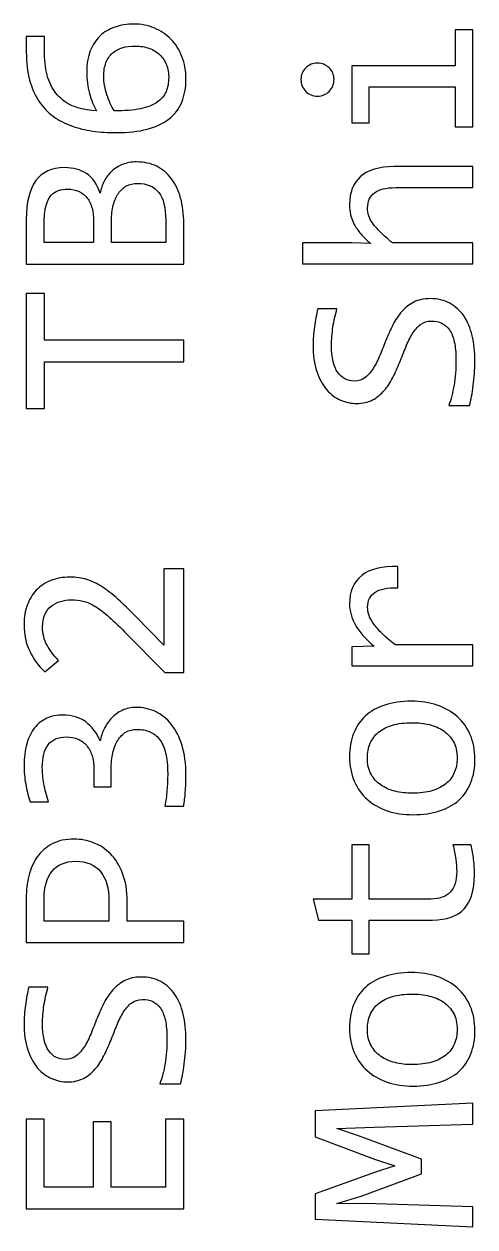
# Model space of a CAD drawing. Header units: centimetres. Extents: x 102.9 to 107.9, y 82.26 to 89.76.
# Drawn here: x 105.094 to 105.738, y 86.06 to 87.78 of the extents above; entities that cross this region are included whole.
import ezdxf

# ---------------------------------------------------------------- set-up
doc = ezdxf.new("R2010")
doc.units = ezdxf.units.CM
doc.header["$MEASUREMENT"] = 0
doc.layers.add('Layer 1', color=7, linetype='Continuous')

msp = doc.modelspace()

# ---------------------------------------------------------------- linework, layer by layer
at = {"layer": 'Layer 1'}
for points, knots in [([(105.2505, 87.77997), (105.26085, 87.77997), (105.27055, 87.77809), (105.2796, 87.77438), (105.28872, 87.77062), (105.2966, 87.76533), (105.3033, 87.75845), (105.31, 87.75157), (105.31529, 87.74322), (105.31917, 87.73352), (105.32299, 87.72382), (105.32494, 87.71306), (105.32494, 87.70124), (105.32494, 87.68884), (105.32294, 87.67784), (105.319, 87.66832), (105.31506, 87.65879), (105.30894, 87.65079), (105.30071, 87.64438), (105.29254, 87.63798), (105.28213, 87.6331), (105.26967, 87.62974), (105.25714, 87.62639), (105.24233, 87.62475), (105.22522, 87.62475), (105.21369, 87.62475), (105.20258, 87.62551), (105.19176, 87.62698), (105.181, 87.62845), (105.17083, 87.63092), (105.1613, 87.63439), (105.15178, 87.63786), (105.14302, 87.64244), (105.13508, 87.64815), (105.1272, 87.65391), (105.12038, 87.66102), (105.11468, 87.66961), (105.10903, 87.67813), (105.10457, 87.68825), (105.10145, 87.69983), (105.09827, 87.71141), (105.09669, 87.72488), (105.09669, 87.74011), (105.09669, 87.74011), (105.09669, 87.76233), (105.09669, 87.76233), (105.09669, 87.76233), (105.12279, 87.76233), (105.12279, 87.76233), (105.12279, 87.76233), (105.12279, 87.73822), (105.12279, 87.73822), (105.12279, 87.72482), (105.12438, 87.71318), (105.12761, 87.7033), (105.13085, 87.69342), (105.13537, 87.68519), (105.14125, 87.67849), (105.14713, 87.67184), (105.15419, 87.66673), (105.16248, 87.6632), (105.17071, 87.65961), (105.18, 87.65738), (105.19023, 87.6565), (105.19023, 87.6565), (105.19723, 87.65579), (105.19723, 87.65579), (105.193, 87.66302), (105.18959, 87.67137), (105.187, 87.68084), (105.18441, 87.69031), (105.18312, 87.70059), (105.18312, 87.71159), (105.18312, 87.72294), (105.18476, 87.73293), (105.18812, 87.74146), (105.19147, 87.75004), (105.19605, 87.75716), (105.20199, 87.76286), (105.20793, 87.7685), (105.21499, 87.7728), (105.22328, 87.77568), (105.23157, 87.77856), (105.24062, 87.77997), (105.2505, 87.77997)], [0, 0, 0, 0, 0.0357143, 0.0357143, 0.0357143, 0.0714286, 0.0714286, 0.0714286, 0.1071429, 0.1071429, 0.1071429, 0.1428571, 0.1428571, 0.1428571, 0.1785714, 0.1785714, 0.1785714, 0.2142857, 0.2142857, 0.2142857, 0.25, 0.25, 0.25, 0.2857143, 0.2857143, 0.2857143, 0.3214286, 0.3214286, 0.3214286, 0.3571429, 0.3571429, 0.3571429, 0.3928571, 0.3928571, 0.3928571, 0.4285714, 0.4285714, 0.4285714, 0.4642857, 0.4642857, 0.4642857, 0.5, 0.5, 0.5, 0.5357143, 0.5357143, 0.5357143, 0.5714286, 0.5714286, 0.5714286, 0.6071429, 0.6071429, 0.6071429, 0.6428571, 0.6428571, 0.6428571, 0.6785714, 0.6785714, 0.6785714, 0.7142857, 0.7142857, 0.7142857, 0.75, 0.75, 0.75, 0.7857143, 0.7857143, 0.7857143, 0.8214286, 0.8214286, 0.8214286, 0.8571429, 0.8571429, 0.8571429, 0.8928571, 0.8928571, 0.8928571, 0.9285714, 0.9285714, 0.9285714, 0.9642857, 0.9642857, 0.9642857, 1, 1, 1, 1]), ([(105.5867, 87.69001), (105.5867, 87.69001), (105.5867, 87.63886), (105.5867, 87.63886), (105.5867, 87.63886), (105.56201, 87.63886), (105.56201, 87.63886), (105.56201, 87.63886), (105.56201, 87.72035), (105.56201, 87.72035), (105.56201, 87.72035), (105.70982, 87.72035), (105.70982, 87.72035), (105.70982, 87.72035), (105.70982, 87.77186), (105.70982, 87.77186), (105.70982, 87.77186), (105.73487, 87.77186), (105.73487, 87.77186), (105.73487, 87.77186), (105.73487, 87.63321), (105.73487, 87.63321), (105.73487, 87.63321), (105.70982, 87.63321), (105.70982, 87.63321), (105.70982, 87.63321), (105.70982, 87.69001), (105.70982, 87.69001), (105.70982, 87.69001), (105.5867, 87.69001), (105.5867, 87.69001)], [0, 0, 0, 0, 0.1, 0.1, 0.1, 0.2, 0.2, 0.2, 0.3, 0.3, 0.3, 0.4, 0.4, 0.4, 0.5, 0.5, 0.5, 0.6, 0.6, 0.6, 0.7, 0.7, 0.7, 0.8, 0.8, 0.8, 0.9, 0.9, 0.9, 1, 1, 1, 1]), ([(105.25238, 87.74857), (105.2455, 87.74857), (105.23927, 87.74775), (105.23368, 87.7461), (105.22816, 87.7444), (105.22345, 87.74181), (105.21957, 87.73822), (105.21575, 87.7347), (105.21275, 87.73017), (105.21063, 87.72476), (105.20852, 87.71929), (105.20746, 87.71277), (105.20746, 87.70518), (105.20746, 87.70083), (105.20787, 87.69642), (105.20864, 87.69195), (105.20946, 87.68748), (105.21058, 87.68307), (105.21199, 87.67878), (105.2134, 87.67449), (105.21504, 87.67037), (105.21681, 87.66649), (105.21863, 87.66255), (105.22057, 87.65903), (105.22263, 87.65579), (105.23745, 87.65579), (105.24985, 87.65685), (105.25979, 87.65891), (105.26972, 87.66097), (105.27772, 87.66402), (105.28366, 87.66808), (105.28966, 87.6722), (105.29389, 87.67719), (105.29642, 87.68313), (105.29895, 87.68913), (105.30024, 87.69601), (105.30024, 87.70383), (105.30024, 87.71035), (105.29918, 87.71635), (105.29707, 87.72182), (105.29495, 87.72723), (105.29183, 87.73193), (105.28766, 87.73593), (105.28354, 87.73987), (105.27854, 87.74299), (105.27261, 87.74522), (105.26673, 87.74746), (105.25996, 87.74857), (105.25238, 87.74857)], [0, 0, 0, 0, 0.0625, 0.0625, 0.0625, 0.125, 0.125, 0.125, 0.1875, 0.1875, 0.1875, 0.25, 0.25, 0.25, 0.3125, 0.3125, 0.3125, 0.375, 0.375, 0.375, 0.4375, 0.4375, 0.4375, 0.5, 0.5, 0.5, 0.5625, 0.5625, 0.5625, 0.625, 0.625, 0.625, 0.6875, 0.6875, 0.6875, 0.75, 0.75, 0.75, 0.8125, 0.8125, 0.8125, 0.875, 0.875, 0.875, 0.9375, 0.9375, 0.9375, 1, 1, 1, 1]), ([(105.48934, 87.70059), (105.48934, 87.70395), (105.48992, 87.70706), (105.49116, 87.70988), (105.49233, 87.71277), (105.49404, 87.71529), (105.49621, 87.71741), (105.49845, 87.71953), (105.50092, 87.72123), (105.50374, 87.72241), (105.50656, 87.72364), (105.50962, 87.72423), (105.51297, 87.72423), (105.51621, 87.72423), (105.51926, 87.72364), (105.52208, 87.72241), (105.52497, 87.72123), (105.52749, 87.71953), (105.52973, 87.71741), (105.5319, 87.71529), (105.53361, 87.71277), (105.53478, 87.70988), (105.53602, 87.70706), (105.53661, 87.70395), (105.53661, 87.70059), (105.53661, 87.69724), (105.53602, 87.69413), (105.53478, 87.6913), (105.53361, 87.68842), (105.5319, 87.6859), (105.52973, 87.68378), (105.52749, 87.68166), (105.52497, 87.67996), (105.52208, 87.67878), (105.51926, 87.67755), (105.51621, 87.67696), (105.51297, 87.67696), (105.50962, 87.67696), (105.50656, 87.67755), (105.50374, 87.67878), (105.50092, 87.67996), (105.49845, 87.68166), (105.49621, 87.68378), (105.49404, 87.6859), (105.49233, 87.68842), (105.49116, 87.6913), (105.48992, 87.69413), (105.48934, 87.69724), (105.48934, 87.70059)], [0, 0, 0, 0, 0.0625, 0.0625, 0.0625, 0.125, 0.125, 0.125, 0.1875, 0.1875, 0.1875, 0.25, 0.25, 0.25, 0.3125, 0.3125, 0.3125, 0.375, 0.375, 0.375, 0.4375, 0.4375, 0.4375, 0.5, 0.5, 0.5, 0.5625, 0.5625, 0.5625, 0.625, 0.625, 0.625, 0.6875, 0.6875, 0.6875, 0.75, 0.75, 0.75, 0.8125, 0.8125, 0.8125, 0.875, 0.875, 0.875, 0.9375, 0.9375, 0.9375, 1, 1, 1, 1]), ([(105.25444, 87.58282), (105.2652, 87.58282), (105.27478, 87.58077), (105.28313, 87.57659), (105.29142, 87.57248), (105.29848, 87.5666), (105.30418, 87.55889), (105.30994, 87.55125), (105.31429, 87.54202), (105.31729, 87.53114), (105.32029, 87.52032), (105.32176, 87.50827), (105.32176, 87.49498), (105.32176, 87.49498), (105.32176, 87.43677), (105.32176, 87.43677), (105.32176, 87.43677), (105.09669, 87.43677), (105.09669, 87.43677), (105.09669, 87.43677), (105.09669, 87.50039), (105.09669, 87.50039), (105.09669, 87.54996), (105.11497, 87.57471), (105.15143, 87.57471), (105.16366, 87.57471), (105.17406, 87.57183), (105.18282, 87.56613), (105.19153, 87.56042), (105.19799, 87.55107), (105.20229, 87.53814), (105.2034, 87.5442), (105.20534, 87.5499), (105.20811, 87.55531), (105.21087, 87.56066), (105.21446, 87.56542), (105.21881, 87.56954), (105.22316, 87.57359), (105.22833, 87.57689), (105.23427, 87.57924), (105.24027, 87.58165), (105.24697, 87.58282), (105.25444, 87.58282)], [0, 0, 0, 0, 0.0714286, 0.0714286, 0.0714286, 0.1428571, 0.1428571, 0.1428571, 0.2142857, 0.2142857, 0.2142857, 0.2857143, 0.2857143, 0.2857143, 0.3571429, 0.3571429, 0.3571429, 0.4285714, 0.4285714, 0.4285714, 0.5, 0.5, 0.5, 0.5714286, 0.5714286, 0.5714286, 0.6428571, 0.6428571, 0.6428571, 0.7142857, 0.7142857, 0.7142857, 0.7857143, 0.7857143, 0.7857143, 0.8571429, 0.8571429, 0.8571429, 0.9285714, 0.9285714, 0.9285714, 1, 1, 1, 1]), ([(105.73487, 87.57612), (105.73487, 87.57612), (105.73487, 87.54614), (105.73487, 87.54614), (105.73487, 87.54614), (105.62439, 87.54614), (105.62439, 87.54614), (105.61104, 87.54614), (105.60111, 87.54367), (105.59452, 87.53867), (105.58788, 87.53367), (105.58459, 87.5265), (105.58459, 87.51721), (105.58459, 87.51321), (105.58511, 87.50945), (105.58623, 87.50592), (105.58729, 87.50245), (105.58923, 87.4988), (105.59194, 87.49498), (105.59464, 87.49122), (105.59829, 87.4871), (105.60287, 87.48264), (105.60746, 87.47811), (105.61322, 87.47299), (105.6201, 87.46711), (105.6201, 87.46711), (105.73487, 87.46711), (105.73487, 87.46711), (105.73487, 87.46711), (105.73487, 87.43713), (105.73487, 87.43713), (105.73487, 87.43713), (105.49145, 87.43713), (105.49145, 87.43713), (105.49145, 87.43713), (105.49145, 87.46711), (105.49145, 87.46711), (105.49145, 87.46711), (105.56195, 87.46711), (105.56195, 87.46711), (105.56195, 87.46711), (105.58917, 87.46605), (105.58917, 87.46605), (105.58353, 87.47076), (105.57876, 87.4754), (105.57494, 87.47993), (105.57112, 87.48446), (105.56795, 87.48904), (105.56554, 87.49357), (105.56312, 87.4981), (105.56142, 87.50269), (105.56036, 87.50739), (105.55936, 87.51209), (105.55883, 87.51697), (105.55883, 87.52203), (105.55883, 87.53926), (105.56407, 87.5526), (105.57459, 87.56201), (105.58511, 87.57142), (105.60093, 87.57612), (105.62204, 87.57612), (105.62204, 87.57612), (105.73487, 87.57612), (105.73487, 87.57612)], [0, 0, 0, 0, 0.047619, 0.047619, 0.047619, 0.0952381, 0.0952381, 0.0952381, 0.1428571, 0.1428571, 0.1428571, 0.1904762, 0.1904762, 0.1904762, 0.2380952, 0.2380952, 0.2380952, 0.2857143, 0.2857143, 0.2857143, 0.3333333, 0.3333333, 0.3333333, 0.3809524, 0.3809524, 0.3809524, 0.4285714, 0.4285714, 0.4285714, 0.4761905, 0.4761905, 0.4761905, 0.5238095, 0.5238095, 0.5238095, 0.5714286, 0.5714286, 0.5714286, 0.6190476, 0.6190476, 0.6190476, 0.6666667, 0.6666667, 0.6666667, 0.7142857, 0.7142857, 0.7142857, 0.7619048, 0.7619048, 0.7619048, 0.8095238, 0.8095238, 0.8095238, 0.8571429, 0.8571429, 0.8571429, 0.9047619, 0.9047619, 0.9047619, 0.952381, 0.952381, 0.952381, 1, 1, 1, 1]), ([(105.2555, 87.55213), (105.24973, 87.55213), (105.24456, 87.5509), (105.23997, 87.54849), (105.23533, 87.54608), (105.23145, 87.54261), (105.22833, 87.53796), (105.22516, 87.53338), (105.22269, 87.52779), (105.22098, 87.52121), (105.21928, 87.51456), (105.2184, 87.50715), (105.2184, 87.49886), (105.2184, 87.49886), (105.2184, 87.46747), (105.2184, 87.46747), (105.2184, 87.46747), (105.29601, 87.46747), (105.29601, 87.46747), (105.29601, 87.46747), (105.29601, 87.49986), (105.29601, 87.49986), (105.29601, 87.5175), (105.29271, 87.53055), (105.28619, 87.5392), (105.2796, 87.54784), (105.26937, 87.55213), (105.2555, 87.55213)], [0, 0, 0, 0, 0.1111111, 0.1111111, 0.1111111, 0.2222222, 0.2222222, 0.2222222, 0.3333333, 0.3333333, 0.3333333, 0.4444444, 0.4444444, 0.4444444, 0.5555556, 0.5555556, 0.5555556, 0.6666667, 0.6666667, 0.6666667, 0.7777778, 0.7777778, 0.7777778, 0.8888889, 0.8888889, 0.8888889, 1, 1, 1, 1]), ([(105.15554, 87.54402), (105.15096, 87.54402), (105.1466, 87.54331), (105.14255, 87.54196), (105.13843, 87.54061), (105.13496, 87.5382), (105.13202, 87.53479), (105.12908, 87.53138), (105.12673, 87.52673), (105.12503, 87.52097), (105.12332, 87.51515), (105.12244, 87.5078), (105.12244, 87.49892), (105.12244, 87.49892), (105.12244, 87.46747), (105.12244, 87.46747), (105.12244, 87.46747), (105.193, 87.46747), (105.193, 87.46747), (105.193, 87.46747), (105.193, 87.49786), (105.193, 87.49786), (105.193, 87.50486), (105.19223, 87.51115), (105.19076, 87.51674), (105.18923, 87.52238), (105.18694, 87.52726), (105.18382, 87.53126), (105.18077, 87.53532), (105.17689, 87.53849), (105.17218, 87.54067), (105.16754, 87.5429), (105.16201, 87.54402), (105.15554, 87.54402)], [0, 0, 0, 0, 0.0909091, 0.0909091, 0.0909091, 0.1818182, 0.1818182, 0.1818182, 0.2727273, 0.2727273, 0.2727273, 0.3636364, 0.3636364, 0.3636364, 0.4545455, 0.4545455, 0.4545455, 0.5454545, 0.5454545, 0.5454545, 0.6363636, 0.6363636, 0.6363636, 0.7272727, 0.7272727, 0.7272727, 0.8181818, 0.8181818, 0.8181818, 0.9090909, 0.9090909, 0.9090909, 1, 1, 1, 1]), ([(105.12279, 87.39485), (105.12279, 87.39485), (105.12279, 87.32818), (105.12279, 87.32818), (105.12279, 87.32818), (105.32176, 87.32818), (105.32176, 87.32818), (105.32176, 87.32818), (105.32176, 87.29713), (105.32176, 87.29713), (105.32176, 87.29713), (105.12279, 87.29713), (105.12279, 87.29713), (105.12279, 87.29713), (105.12279, 87.23046), (105.12279, 87.23046), (105.12279, 87.23046), (105.09669, 87.23046), (105.09669, 87.23046), (105.09669, 87.23046), (105.09669, 87.39485), (105.09669, 87.39485), (105.09669, 87.39485), (105.12279, 87.39485), (105.12279, 87.39485)], [0, 0, 0, 0, 0.125, 0.125, 0.125, 0.25, 0.25, 0.25, 0.375, 0.375, 0.375, 0.5, 0.5, 0.5, 0.625, 0.625, 0.625, 0.75, 0.75, 0.75, 0.875, 0.875, 0.875, 1, 1, 1, 1]), ([(105.67396, 87.38744), (105.6846, 87.38744), (105.69401, 87.38527), (105.702, 87.38092), (105.71006, 87.37651), (105.71676, 87.37045), (105.72211, 87.36263), (105.72746, 87.35481), (105.73146, 87.3454), (105.73411, 87.33441), (105.73675, 87.32347), (105.73805, 87.31136), (105.73805, 87.29813), (105.73805, 87.29213), (105.73781, 87.2862), (105.73734, 87.28032), (105.73687, 87.27438), (105.73634, 87.26867), (105.73563, 87.26321), (105.73493, 87.25774), (105.73416, 87.25262), (105.73322, 87.2478), (105.73228, 87.24298), (105.73134, 87.23857), (105.73028, 87.23469), (105.73028, 87.23469), (105.70065, 87.23469), (105.70065, 87.23469), (105.70383, 87.24333), (105.70635, 87.25298), (105.70818, 87.26374), (105.71, 87.2745), (105.71088, 87.28667), (105.71088, 87.30037), (105.71088, 87.31024), (105.71012, 87.31865), (105.70859, 87.32559), (105.707, 87.33259), (105.70471, 87.33823), (105.70171, 87.3427), (105.69865, 87.34711), (105.69495, 87.35034), (105.6906, 87.35234), (105.68625, 87.35434), (105.68125, 87.35534), (105.67566, 87.35534), (105.66955, 87.35534), (105.66437, 87.35364), (105.66008, 87.35028), (105.65579, 87.34687), (105.65191, 87.34241), (105.6485, 87.33694), (105.64515, 87.33141), (105.64203, 87.32512), (105.63921, 87.31806), (105.63639, 87.31101), (105.6335, 87.30378), (105.63051, 87.29643), (105.62751, 87.28908), (105.62427, 87.28185), (105.6208, 87.27479), (105.61728, 87.26773), (105.61316, 87.26144), (105.6084, 87.25597), (105.60358, 87.25045), (105.59799, 87.24598), (105.59158, 87.24257), (105.58511, 87.23922), (105.57753, 87.23751), (105.56865, 87.23751), (105.56095, 87.23751), (105.55336, 87.2391), (105.5459, 87.24233), (105.53843, 87.24557), (105.53179, 87.25057), (105.52602, 87.25733), (105.5202, 87.26409), (105.5155, 87.27279), (105.51197, 87.28343), (105.50839, 87.29407), (105.50662, 87.30672), (105.50662, 87.32147), (105.50662, 87.32524), (105.5068, 87.32935), (105.50715, 87.33376), (105.5075, 87.33817), (105.50797, 87.3427), (105.50862, 87.34723), (105.50921, 87.35175), (105.50997, 87.35622), (105.51074, 87.36063), (105.51156, 87.3651), (105.51238, 87.36922), (105.51332, 87.37298), (105.51332, 87.37298), (105.54084, 87.37298), (105.54084, 87.37298), (105.53831, 87.36416), (105.53637, 87.35528), (105.53508, 87.34646), (105.53373, 87.33758), (105.53308, 87.32906), (105.53308, 87.32077), (105.53308, 87.30319), (105.53602, 87.29031), (105.5419, 87.28202), (105.54778, 87.27373), (105.55566, 87.26962), (105.56554, 87.26962), (105.57165, 87.26962), (105.57688, 87.27132), (105.58123, 87.27467), (105.58559, 87.27808), (105.58952, 87.28255), (105.59293, 87.28808), (105.5964, 87.29355), (105.59952, 87.29984), (105.60234, 87.30689), (105.60516, 87.31395), (105.60805, 87.32118), (105.61104, 87.32853), (105.61404, 87.33588), (105.61734, 87.34311), (105.62086, 87.35017), (105.62445, 87.35722), (105.62862, 87.36351), (105.6335, 87.36904), (105.63838, 87.37451), (105.64415, 87.37898), (105.65067, 87.38239), (105.6572, 87.38574), (105.66496, 87.38744), (105.67396, 87.38744)], [0, 0, 0, 0, 0.0227273, 0.0227273, 0.0227273, 0.0454545, 0.0454545, 0.0454545, 0.0681818, 0.0681818, 0.0681818, 0.0909091, 0.0909091, 0.0909091, 0.1136364, 0.1136364, 0.1136364, 0.1363636, 0.1363636, 0.1363636, 0.1590909, 0.1590909, 0.1590909, 0.1818182, 0.1818182, 0.1818182, 0.2045455, 0.2045455, 0.2045455, 0.2272727, 0.2272727, 0.2272727, 0.25, 0.25, 0.25, 0.2727273, 0.2727273, 0.2727273, 0.2954545, 0.2954545, 0.2954545, 0.3181818, 0.3181818, 0.3181818, 0.3409091, 0.3409091, 0.3409091, 0.3636364, 0.3636364, 0.3636364, 0.3863636, 0.3863636, 0.3863636, 0.4090909, 0.4090909, 0.4090909, 0.4318182, 0.4318182, 0.4318182, 0.4545455, 0.4545455, 0.4545455, 0.4772727, 0.4772727, 0.4772727, 0.5, 0.5, 0.5, 0.5227273, 0.5227273, 0.5227273, 0.5454545, 0.5454545, 0.5454545, 0.5681818, 0.5681818, 0.5681818, 0.5909091, 0.5909091, 0.5909091, 0.6136364, 0.6136364, 0.6136364, 0.6363636, 0.6363636, 0.6363636, 0.6590909, 0.6590909, 0.6590909, 0.6818182, 0.6818182, 0.6818182, 0.7045455, 0.7045455, 0.7045455, 0.7272727, 0.7272727, 0.7272727, 0.75, 0.75, 0.75, 0.7727273, 0.7727273, 0.7727273, 0.7954545, 0.7954545, 0.7954545, 0.8181818, 0.8181818, 0.8181818, 0.8409091, 0.8409091, 0.8409091, 0.8636364, 0.8636364, 0.8636364, 0.8863636, 0.8863636, 0.8863636, 0.9090909, 0.9090909, 0.9090909, 0.9318182, 0.9318182, 0.9318182, 0.9545455, 0.9545455, 0.9545455, 0.9772727, 0.9772727, 0.9772727, 1, 1, 1, 1]), ([(105.32176, 87.00127), (105.32176, 87.00127), (105.32176, 86.8531), (105.32176, 86.8531), (105.32176, 86.8531), (105.29489, 86.8531), (105.29489, 86.8531), (105.29489, 86.8531), (105.23703, 86.91125), (105.23703, 86.91125), (105.22757, 86.92078), (105.21945, 86.92848), (105.21257, 86.93447), (105.20564, 86.94041), (105.19935, 86.94506), (105.1937, 86.94841), (105.188, 86.9517), (105.18265, 86.95394), (105.17759, 86.95511), (105.17253, 86.95623), (105.16707, 86.95682), (105.16119, 86.95682), (105.15572, 86.95682), (105.15043, 86.95605), (105.14543, 86.95458), (105.14043, 86.95305), (105.13602, 86.95076), (105.1322, 86.9477), (105.12844, 86.94459), (105.12544, 86.94059), (105.12326, 86.93565), (105.12109, 86.93071), (105.11997, 86.92477), (105.11997, 86.91789), (105.11997, 86.90837), (105.12209, 86.89967), (105.12638, 86.89185), (105.13061, 86.88409), (105.13614, 86.87691), (105.1429, 86.87033), (105.1429, 86.87033), (105.12309, 86.85381), (105.12309, 86.85381), (105.11415, 86.86233), (105.10698, 86.87209), (105.10163, 86.8832), (105.09622, 86.89426), (105.09351, 86.90719), (105.09351, 86.92189), (105.09351, 86.93189), (105.09498, 86.941), (105.09798, 86.94917), (105.10098, 86.95741), (105.10527, 86.96452), (105.11092, 86.97052), (105.11656, 86.97646), (105.12344, 86.9811), (105.13161, 86.98433), (105.13973, 86.98763), (105.14896, 86.98927), (105.15913, 86.98927), (105.16777, 86.98927), (105.17577, 86.9881), (105.18312, 86.9858), (105.19047, 86.98351), (105.19776, 86.98004), (105.20505, 86.9754), (105.21234, 86.97075), (105.21992, 86.96487), (105.22774, 86.95782), (105.23551, 86.95076), (105.24409, 86.94241), (105.25338, 86.93277), (105.25338, 86.93277), (105.29318, 86.89191), (105.29318, 86.89191), (105.29318, 86.89191), (105.29318, 87.00127), (105.29318, 87.00127), (105.29318, 87.00127), (105.32176, 87.00127), (105.32176, 87.00127)], [0, 0, 0, 0, 0.037037, 0.037037, 0.037037, 0.0740741, 0.0740741, 0.0740741, 0.1111111, 0.1111111, 0.1111111, 0.1481481, 0.1481481, 0.1481481, 0.1851852, 0.1851852, 0.1851852, 0.2222222, 0.2222222, 0.2222222, 0.2592593, 0.2592593, 0.2592593, 0.2962963, 0.2962963, 0.2962963, 0.3333333, 0.3333333, 0.3333333, 0.3703704, 0.3703704, 0.3703704, 0.4074074, 0.4074074, 0.4074074, 0.4444444, 0.4444444, 0.4444444, 0.4814815, 0.4814815, 0.4814815, 0.5185185, 0.5185185, 0.5185185, 0.5555556, 0.5555556, 0.5555556, 0.5925926, 0.5925926, 0.5925926, 0.6296296, 0.6296296, 0.6296296, 0.6666667, 0.6666667, 0.6666667, 0.7037037, 0.7037037, 0.7037037, 0.7407407, 0.7407407, 0.7407407, 0.7777778, 0.7777778, 0.7777778, 0.8148148, 0.8148148, 0.8148148, 0.8518519, 0.8518519, 0.8518519, 0.8888889, 0.8888889, 0.8888889, 0.9259259, 0.9259259, 0.9259259, 0.962963, 0.962963, 0.962963, 1, 1, 1, 1]), ([(105.56201, 86.86227), (105.56201, 86.86227), (105.56201, 86.88967), (105.56201, 86.88967), (105.56201, 86.88967), (105.59388, 86.89055), (105.59388, 86.89055), (105.58159, 86.90078), (105.57265, 86.91084), (105.56712, 86.92078), (105.5616, 86.93071), (105.55883, 86.94077), (105.55883, 86.95088), (105.55883, 86.96875), (105.56465, 86.98234), (105.57624, 86.99163), (105.58788, 87.00086), (105.60511, 87.00515), (105.62798, 87.00444), (105.62798, 87.00444), (105.62798, 86.9741), (105.62798, 86.9741), (105.61275, 86.97446), (105.60175, 86.97222), (105.59488, 86.96746), (105.588, 86.9627), (105.58459, 86.9557), (105.58459, 86.94653), (105.58459, 86.94253), (105.58529, 86.93847), (105.58676, 86.93442), (105.58817, 86.9303), (105.59047, 86.92613), (105.59364, 86.92183), (105.59682, 86.91748), (105.60087, 86.91296), (105.60587, 86.90813), (105.61081, 86.90331), (105.61681, 86.89814), (105.62386, 86.89261), (105.62386, 86.89261), (105.73487, 86.89261), (105.73487, 86.89261), (105.73487, 86.89261), (105.73487, 86.86227), (105.73487, 86.86227), (105.73487, 86.86227), (105.56201, 86.86227), (105.56201, 86.86227)], [0, 0, 0, 0, 0.0625, 0.0625, 0.0625, 0.125, 0.125, 0.125, 0.1875, 0.1875, 0.1875, 0.25, 0.25, 0.25, 0.3125, 0.3125, 0.3125, 0.375, 0.375, 0.375, 0.4375, 0.4375, 0.4375, 0.5, 0.5, 0.5, 0.5625, 0.5625, 0.5625, 0.625, 0.625, 0.625, 0.6875, 0.6875, 0.6875, 0.75, 0.75, 0.75, 0.8125, 0.8125, 0.8125, 0.875, 0.875, 0.875, 0.9375, 0.9375, 0.9375, 1, 1, 1, 1]), ([(105.64709, 86.81188), (105.66049, 86.81188), (105.67284, 86.81), (105.68401, 86.80618), (105.69524, 86.80242), (105.70482, 86.79695), (105.71282, 86.78984), (105.72076, 86.78272), (105.72699, 86.77402), (105.7314, 86.76385), (105.73581, 86.75362), (105.73805, 86.74197), (105.73805, 86.72904), (105.73805, 86.71663), (105.7361, 86.70552), (105.73228, 86.6957), (105.7284, 86.68588), (105.72276, 86.67753), (105.71529, 86.67071), (105.70782, 86.66389), (105.69859, 86.65866), (105.68754, 86.65501), (105.67654, 86.65143), (105.66384, 86.64961), (105.6495, 86.64961), (105.63603, 86.64961), (105.62374, 86.65149), (105.61269, 86.65531), (105.60158, 86.65907), (105.59205, 86.66454), (105.58406, 86.67165), (105.57612, 86.67877), (105.56989, 86.68747), (105.56548, 86.69764), (105.56107, 86.70787), (105.55883, 86.71951), (105.55883, 86.73245), (105.55883, 86.74486), (105.56077, 86.75597), (105.56459, 86.76579), (105.56848, 86.77561), (105.57406, 86.78396), (105.58147, 86.79078), (105.58888, 86.7976), (105.59811, 86.80283), (105.60916, 86.80647), (105.62016, 86.81006), (105.6328, 86.81188), (105.64709, 86.81188)], [0, 0, 0, 0, 0.0625, 0.0625, 0.0625, 0.125, 0.125, 0.125, 0.1875, 0.1875, 0.1875, 0.25, 0.25, 0.25, 0.3125, 0.3125, 0.3125, 0.375, 0.375, 0.375, 0.4375, 0.4375, 0.4375, 0.5, 0.5, 0.5, 0.5625, 0.5625, 0.5625, 0.625, 0.625, 0.625, 0.6875, 0.6875, 0.6875, 0.75, 0.75, 0.75, 0.8125, 0.8125, 0.8125, 0.875, 0.875, 0.875, 0.9375, 0.9375, 0.9375, 1, 1, 1, 1]), ([(105.25338, 86.80306), (105.26326, 86.80306), (105.27255, 86.80107), (105.28119, 86.79701), (105.28989, 86.79301), (105.29748, 86.78701), (105.304, 86.77896), (105.31047, 86.7709), (105.31559, 86.76079), (105.31935, 86.74862), (105.32305, 86.73645), (105.32494, 86.72228), (105.32494, 86.70605), (105.32494, 86.69711), (105.32464, 86.68906), (105.32405, 86.68194), (105.32347, 86.67483), (105.3227, 86.66818), (105.32176, 86.66195), (105.32176, 86.66195), (105.29495, 86.66195), (105.29495, 86.66195), (105.29618, 86.66907), (105.29712, 86.67659), (105.29783, 86.68453), (105.29848, 86.69241), (105.29883, 86.70052), (105.29883, 86.70881), (105.29883, 86.72004), (105.29783, 86.72969), (105.29583, 86.73762), (105.29383, 86.74562), (105.29089, 86.75215), (105.28713, 86.7572), (105.28331, 86.76226), (105.27872, 86.7659), (105.27331, 86.7682), (105.26796, 86.77049), (105.26185, 86.77167), (105.25508, 86.77167), (105.24891, 86.77167), (105.2435, 86.77031), (105.23892, 86.76755), (105.23427, 86.76479), (105.23045, 86.76091), (105.22733, 86.75591), (105.22428, 86.75091), (105.22192, 86.74491), (105.22039, 86.73798), (105.21881, 86.73104), (105.21804, 86.72339), (105.21804, 86.71516), (105.21804, 86.71516), (105.21804, 86.68947), (105.21804, 86.68947), (105.21804, 86.68947), (105.19335, 86.68947), (105.19335, 86.68947), (105.19335, 86.68947), (105.19335, 86.71552), (105.19335, 86.71552), (105.19335, 86.72234), (105.19247, 86.72851), (105.1907, 86.7341), (105.18888, 86.73968), (105.18635, 86.74444), (105.18306, 86.74838), (105.17971, 86.75238), (105.17559, 86.75544), (105.17077, 86.75756), (105.16589, 86.75967), (105.16036, 86.76073), (105.15419, 86.76073), (105.14214, 86.76073), (105.13338, 86.75703), (105.12785, 86.74968), (105.12238, 86.74233), (105.11962, 86.73151), (105.11962, 86.71728), (105.11962, 86.7097), (105.12038, 86.70188), (105.12185, 86.69382), (105.12332, 86.68577), (105.1255, 86.67712), (105.12844, 86.66795), (105.12844, 86.66795), (105.10233, 86.66795), (105.10233, 86.66795), (105.10098, 86.67183), (105.09968, 86.676), (105.09863, 86.68041), (105.09751, 86.68488), (105.09657, 86.68929), (105.09586, 86.6937), (105.0951, 86.69811), (105.09451, 86.70252), (105.0941, 86.70687), (105.09369, 86.71122), (105.09351, 86.71546), (105.09351, 86.71946), (105.09351, 86.73139), (105.0948, 86.74192), (105.09739, 86.75097), (105.09998, 86.76003), (105.10368, 86.76761), (105.1085, 86.77372), (105.11333, 86.77978), (105.11915, 86.78437), (105.12603, 86.78748), (105.13296, 86.7906), (105.14067, 86.79213), (105.14931, 86.79213), (105.16213, 86.79213), (105.17295, 86.78884), (105.18165, 86.78225), (105.19041, 86.77561), (105.19735, 86.76661), (105.20252, 86.75509), (105.2034, 86.76097), (105.20528, 86.76673), (105.20799, 86.77243), (105.21075, 86.77813), (105.21434, 86.78325), (105.21863, 86.78778), (105.22292, 86.79236), (105.22804, 86.79601), (105.23386, 86.79883), (105.23974, 86.80165), (105.24627, 86.80306), (105.25338, 86.80306)], [0, 0, 0, 0, 0.0232558, 0.0232558, 0.0232558, 0.0465116, 0.0465116, 0.0465116, 0.0697674, 0.0697674, 0.0697674, 0.0930233, 0.0930233, 0.0930233, 0.1162791, 0.1162791, 0.1162791, 0.1395349, 0.1395349, 0.1395349, 0.1627907, 0.1627907, 0.1627907, 0.1860465, 0.1860465, 0.1860465, 0.2093023, 0.2093023, 0.2093023, 0.2325581, 0.2325581, 0.2325581, 0.255814, 0.255814, 0.255814, 0.2790698, 0.2790698, 0.2790698, 0.3023256, 0.3023256, 0.3023256, 0.3255814, 0.3255814, 0.3255814, 0.3488372, 0.3488372, 0.3488372, 0.372093, 0.372093, 0.372093, 0.3953488, 0.3953488, 0.3953488, 0.4186047, 0.4186047, 0.4186047, 0.4418605, 0.4418605, 0.4418605, 0.4651163, 0.4651163, 0.4651163, 0.4883721, 0.4883721, 0.4883721, 0.5116279, 0.5116279, 0.5116279, 0.5348837, 0.5348837, 0.5348837, 0.5581395, 0.5581395, 0.5581395, 0.5813953, 0.5813953, 0.5813953, 0.6046512, 0.6046512, 0.6046512, 0.627907, 0.627907, 0.627907, 0.6511628, 0.6511628, 0.6511628, 0.6744186, 0.6744186, 0.6744186, 0.6976744, 0.6976744, 0.6976744, 0.7209302, 0.7209302, 0.7209302, 0.744186, 0.744186, 0.744186, 0.7674419, 0.7674419, 0.7674419, 0.7906977, 0.7906977, 0.7906977, 0.8139535, 0.8139535, 0.8139535, 0.8372093, 0.8372093, 0.8372093, 0.8604651, 0.8604651, 0.8604651, 0.8837209, 0.8837209, 0.8837209, 0.9069767, 0.9069767, 0.9069767, 0.9302326, 0.9302326, 0.9302326, 0.9534884, 0.9534884, 0.9534884, 0.9767442, 0.9767442, 0.9767442, 1, 1, 1, 1]), ([(105.64832, 86.78119), (105.63768, 86.78119), (105.62833, 86.78002), (105.62033, 86.77766), (105.61234, 86.77531), (105.60569, 86.77196), (105.60034, 86.76761), (105.59499, 86.7632), (105.59099, 86.75791), (105.58829, 86.75168), (105.58559, 86.74538), (105.58423, 86.73845), (105.58423, 86.73074), (105.58423, 86.72181), (105.586, 86.71411), (105.58947, 86.70776), (105.59299, 86.7014), (105.5977, 86.69617), (105.60352, 86.69212), (105.6094, 86.688), (105.61622, 86.68506), (105.62398, 86.68312), (105.63174, 86.68124), (105.63985, 86.6803), (105.64832, 86.6803), (105.65902, 86.6803), (105.66843, 86.68147), (105.67643, 86.68382), (105.68448, 86.68618), (105.69118, 86.68953), (105.69653, 86.69388), (105.70189, 86.69829), (105.70588, 86.70352), (105.70859, 86.70975), (105.71129, 86.71593), (105.71264, 86.72292), (105.71264, 86.73074), (105.71264, 86.73968), (105.71088, 86.74738), (105.70741, 86.75373), (105.70388, 86.76008), (105.69918, 86.76532), (105.69336, 86.76937), (105.68748, 86.77349), (105.68066, 86.77643), (105.6729, 86.77837), (105.66514, 86.78025), (105.65696, 86.78119), (105.64832, 86.78119)], [0, 0, 0, 0, 0.0625, 0.0625, 0.0625, 0.125, 0.125, 0.125, 0.1875, 0.1875, 0.1875, 0.25, 0.25, 0.25, 0.3125, 0.3125, 0.3125, 0.375, 0.375, 0.375, 0.4375, 0.4375, 0.4375, 0.5, 0.5, 0.5, 0.5625, 0.5625, 0.5625, 0.625, 0.625, 0.625, 0.6875, 0.6875, 0.6875, 0.75, 0.75, 0.75, 0.8125, 0.8125, 0.8125, 0.875, 0.875, 0.875, 0.9375, 0.9375, 0.9375, 1, 1, 1, 1]), ([(105.16554, 86.61474), (105.17477, 86.61474), (105.18382, 86.61303), (105.19288, 86.60956), (105.20187, 86.60615), (105.20993, 86.6008), (105.21704, 86.59357), (105.22416, 86.58634), (105.22992, 86.57705), (105.23433, 86.56582), (105.23874, 86.55459), (105.24097, 86.54113), (105.24097, 86.52554), (105.24097, 86.52554), (105.24097, 86.49762), (105.24097, 86.49762), (105.24097, 86.49762), (105.32176, 86.49762), (105.32176, 86.49762), (105.32176, 86.49762), (105.32176, 86.46692), (105.32176, 86.46692), (105.32176, 86.46692), (105.09669, 86.46692), (105.09669, 86.46692), (105.09669, 86.46692), (105.09669, 86.53031), (105.09669, 86.53031), (105.09669, 86.54148), (105.09792, 86.55212), (105.10039, 86.56235), (105.10286, 86.57258), (105.10686, 86.58158), (105.11233, 86.58934), (105.11785, 86.5971), (105.12497, 86.60327), (105.13373, 86.60786), (105.14243, 86.61245), (105.15307, 86.61474), (105.16554, 86.61474)], [0, 0, 0, 0, 0.0769231, 0.0769231, 0.0769231, 0.1538462, 0.1538462, 0.1538462, 0.2307692, 0.2307692, 0.2307692, 0.3076923, 0.3076923, 0.3076923, 0.3846154, 0.3846154, 0.3846154, 0.4615385, 0.4615385, 0.4615385, 0.5384615, 0.5384615, 0.5384615, 0.6153846, 0.6153846, 0.6153846, 0.6923077, 0.6923077, 0.6923077, 0.7692308, 0.7692308, 0.7692308, 0.8461538, 0.8461538, 0.8461538, 0.9230769, 0.9230769, 0.9230769, 1, 1, 1, 1]), ([(105.7324, 86.60662), (105.73416, 86.59986), (105.73546, 86.59287), (105.73622, 86.58563), (105.73699, 86.5784), (105.73734, 86.57105), (105.73734, 86.56359), (105.73734, 86.54189), (105.7324, 86.52572), (105.72258, 86.51508), (105.71276, 86.50438), (105.69771, 86.49909), (105.67737, 86.49909), (105.67737, 86.49909), (105.58706, 86.49909), (105.58706, 86.49909), (105.58706, 86.49909), (105.58706, 86.4507), (105.58706, 86.4507), (105.58706, 86.4507), (105.56201, 86.4507), (105.56201, 86.4507), (105.56201, 86.4507), (105.56201, 86.49909), (105.56201, 86.49909), (105.56201, 86.49909), (105.51438, 86.49909), (105.51438, 86.49909), (105.51438, 86.49909), (105.50662, 86.52907), (105.50662, 86.52907), (105.50662, 86.52907), (105.56201, 86.52907), (105.56201, 86.52907), (105.56201, 86.52907), (105.56201, 86.60662), (105.56201, 86.60662), (105.56201, 86.60662), (105.58706, 86.60662), (105.58706, 86.60662), (105.58706, 86.60662), (105.58706, 86.52907), (105.58706, 86.52907), (105.58706, 86.52907), (105.6749, 86.52907), (105.6749, 86.52907), (105.6873, 86.52907), (105.69659, 86.53236), (105.70271, 86.53895), (105.70888, 86.54554), (105.71194, 86.55524), (105.71194, 86.56811), (105.71194, 86.57358), (105.71153, 86.57964), (105.71065, 86.58616), (105.70982, 86.59269), (105.70847, 86.59951), (105.70665, 86.60662), (105.70665, 86.60662), (105.7324, 86.60662), (105.7324, 86.60662)], [0, 0, 0, 0, 0.05, 0.05, 0.05, 0.1, 0.1, 0.1, 0.15, 0.15, 0.15, 0.2, 0.2, 0.2, 0.25, 0.25, 0.25, 0.3, 0.3, 0.3, 0.35, 0.35, 0.35, 0.4, 0.4, 0.4, 0.45, 0.45, 0.45, 0.5, 0.5, 0.5, 0.55, 0.55, 0.55, 0.6, 0.6, 0.6, 0.65, 0.65, 0.65, 0.7, 0.7, 0.7, 0.75, 0.75, 0.75, 0.8, 0.8, 0.8, 0.85, 0.85, 0.85, 0.9, 0.9, 0.9, 0.95, 0.95, 0.95, 1, 1, 1, 1]), ([(105.16695, 86.58299), (105.15243, 86.58299), (105.14137, 86.57823), (105.13367, 86.56876), (105.12597, 86.55929), (105.12209, 86.54601), (105.12209, 86.52901), (105.12209, 86.52901), (105.12209, 86.49762), (105.12209, 86.49762), (105.12209, 86.49762), (105.21487, 86.49762), (105.21487, 86.49762), (105.21487, 86.49762), (105.21487, 86.52625), (105.21487, 86.52625), (105.21487, 86.54442), (105.21093, 86.55841), (105.20299, 86.56823), (105.19505, 86.57805), (105.183, 86.58299), (105.16695, 86.58299)], [0, 0, 0, 0, 0.1428571, 0.1428571, 0.1428571, 0.2857143, 0.2857143, 0.2857143, 0.4285714, 0.4285714, 0.4285714, 0.5714286, 0.5714286, 0.5714286, 0.7142857, 0.7142857, 0.7142857, 0.8571429, 0.8571429, 0.8571429, 1, 1, 1, 1]), ([(105.26085, 86.41759), (105.27149, 86.41759), (105.2809, 86.41542), (105.28889, 86.41107), (105.29695, 86.40666), (105.30365, 86.4006), (105.309, 86.39278), (105.31435, 86.38496), (105.31835, 86.37555), (105.321, 86.36456), (105.32364, 86.35362), (105.32494, 86.34151), (105.32494, 86.32828), (105.32494, 86.32228), (105.3247, 86.31635), (105.32423, 86.31047), (105.32376, 86.30453), (105.32323, 86.29882), (105.32252, 86.29336), (105.32182, 86.28789), (105.32105, 86.28277), (105.32011, 86.27795), (105.31917, 86.27313), (105.31823, 86.26872), (105.31717, 86.26484), (105.31717, 86.26484), (105.28754, 86.26484), (105.28754, 86.26484), (105.29072, 86.27348), (105.29324, 86.28313), (105.29507, 86.29389), (105.29689, 86.30465), (105.29777, 86.31682), (105.29777, 86.33052), (105.29777, 86.34039), (105.29701, 86.3488), (105.29548, 86.35574), (105.29389, 86.36274), (105.2916, 86.36838), (105.2886, 86.37285), (105.28554, 86.37726), (105.28184, 86.38049), (105.27749, 86.38249), (105.27314, 86.38449), (105.26814, 86.38549), (105.26255, 86.38549), (105.25644, 86.38549), (105.25126, 86.38379), (105.24697, 86.38043), (105.24268, 86.37702), (105.2388, 86.37256), (105.23539, 86.36709), (105.23204, 86.36156), (105.22892, 86.35527), (105.2261, 86.34821), (105.22328, 86.34116), (105.22039, 86.33393), (105.2174, 86.32658), (105.2144, 86.31923), (105.21116, 86.312), (105.20769, 86.30494), (105.20417, 86.29788), (105.20005, 86.29159), (105.19529, 86.28612), (105.19047, 86.2806), (105.18488, 86.27613), (105.17847, 86.27272), (105.172, 86.26937), (105.16442, 86.26766), (105.15554, 86.26766), (105.14784, 86.26766), (105.14025, 86.26925), (105.13279, 86.27248), (105.12532, 86.27572), (105.11868, 86.28072), (105.11291, 86.28748), (105.10709, 86.29424), (105.10239, 86.30294), (105.09886, 86.31358), (105.09528, 86.32422), (105.09351, 86.33687), (105.09351, 86.35162), (105.09351, 86.35539), (105.09369, 86.3595), (105.09404, 86.36391), (105.09439, 86.36832), (105.09486, 86.37285), (105.09551, 86.37738), (105.0961, 86.3819), (105.09686, 86.38637), (105.09763, 86.39078), (105.09845, 86.39525), (105.09927, 86.39937), (105.10021, 86.40313), (105.10021, 86.40313), (105.12773, 86.40313), (105.12773, 86.40313), (105.1252, 86.39431), (105.12326, 86.38543), (105.12197, 86.37661), (105.12062, 86.36773), (105.11997, 86.35921), (105.11997, 86.35092), (105.11997, 86.33334), (105.12291, 86.32046), (105.12879, 86.31217), (105.13467, 86.30388), (105.14255, 86.29977), (105.15243, 86.29977), (105.15854, 86.29977), (105.16377, 86.30147), (105.16812, 86.30482), (105.17248, 86.30823), (105.17641, 86.3127), (105.17982, 86.31823), (105.18329, 86.3237), (105.18641, 86.32999), (105.18923, 86.33704), (105.19205, 86.3441), (105.19494, 86.35133), (105.19793, 86.35868), (105.20093, 86.36603), (105.20423, 86.37326), (105.20775, 86.38032), (105.21134, 86.38737), (105.21551, 86.39366), (105.22039, 86.39919), (105.22527, 86.40466), (105.23104, 86.40913), (105.23756, 86.41254), (105.24409, 86.41589), (105.25185, 86.41759), (105.26085, 86.41759)], [0, 0, 0, 0, 0.0227273, 0.0227273, 0.0227273, 0.0454545, 0.0454545, 0.0454545, 0.0681818, 0.0681818, 0.0681818, 0.0909091, 0.0909091, 0.0909091, 0.1136364, 0.1136364, 0.1136364, 0.1363636, 0.1363636, 0.1363636, 0.1590909, 0.1590909, 0.1590909, 0.1818182, 0.1818182, 0.1818182, 0.2045455, 0.2045455, 0.2045455, 0.2272727, 0.2272727, 0.2272727, 0.25, 0.25, 0.25, 0.2727273, 0.2727273, 0.2727273, 0.2954545, 0.2954545, 0.2954545, 0.3181818, 0.3181818, 0.3181818, 0.3409091, 0.3409091, 0.3409091, 0.3636364, 0.3636364, 0.3636364, 0.3863636, 0.3863636, 0.3863636, 0.4090909, 0.4090909, 0.4090909, 0.4318182, 0.4318182, 0.4318182, 0.4545455, 0.4545455, 0.4545455, 0.4772727, 0.4772727, 0.4772727, 0.5, 0.5, 0.5, 0.5227273, 0.5227273, 0.5227273, 0.5454545, 0.5454545, 0.5454545, 0.5681818, 0.5681818, 0.5681818, 0.5909091, 0.5909091, 0.5909091, 0.6136364, 0.6136364, 0.6136364, 0.6363636, 0.6363636, 0.6363636, 0.6590909, 0.6590909, 0.6590909, 0.6818182, 0.6818182, 0.6818182, 0.7045455, 0.7045455, 0.7045455, 0.7272727, 0.7272727, 0.7272727, 0.75, 0.75, 0.75, 0.7727273, 0.7727273, 0.7727273, 0.7954545, 0.7954545, 0.7954545, 0.8181818, 0.8181818, 0.8181818, 0.8409091, 0.8409091, 0.8409091, 0.8636364, 0.8636364, 0.8636364, 0.8863636, 0.8863636, 0.8863636, 0.9090909, 0.9090909, 0.9090909, 0.9318182, 0.9318182, 0.9318182, 0.9545455, 0.9545455, 0.9545455, 0.9772727, 0.9772727, 0.9772727, 1, 1, 1, 1]), ([(105.64709, 86.42394), (105.66049, 86.42394), (105.67284, 86.42206), (105.68401, 86.41824), (105.69524, 86.41448), (105.70482, 86.40901), (105.71282, 86.4019), (105.72076, 86.39478), (105.72699, 86.38608), (105.7314, 86.37591), (105.73581, 86.36568), (105.73805, 86.35403), (105.73805, 86.3411), (105.73805, 86.32869), (105.7361, 86.31758), (105.73228, 86.30776), (105.7284, 86.29794), (105.72276, 86.28959), (105.71529, 86.28277), (105.70782, 86.27595), (105.69859, 86.27072), (105.68754, 86.26707), (105.67654, 86.26349), (105.66384, 86.26167), (105.6495, 86.26167), (105.63603, 86.26167), (105.62374, 86.26355), (105.61269, 86.26737), (105.60158, 86.27113), (105.59205, 86.2766), (105.58406, 86.28371), (105.57612, 86.29083), (105.56989, 86.29953), (105.56548, 86.3097), (105.56107, 86.31993), (105.55883, 86.33157), (105.55883, 86.34451), (105.55883, 86.35692), (105.56077, 86.36803), (105.56459, 86.37785), (105.56848, 86.38767), (105.57406, 86.39602), (105.58147, 86.40284), (105.58888, 86.40966), (105.59811, 86.41489), (105.60916, 86.41853), (105.62016, 86.42212), (105.6328, 86.42394), (105.64709, 86.42394)], [0, 0, 0, 0, 0.0625, 0.0625, 0.0625, 0.125, 0.125, 0.125, 0.1875, 0.1875, 0.1875, 0.25, 0.25, 0.25, 0.3125, 0.3125, 0.3125, 0.375, 0.375, 0.375, 0.4375, 0.4375, 0.4375, 0.5, 0.5, 0.5, 0.5625, 0.5625, 0.5625, 0.625, 0.625, 0.625, 0.6875, 0.6875, 0.6875, 0.75, 0.75, 0.75, 0.8125, 0.8125, 0.8125, 0.875, 0.875, 0.875, 0.9375, 0.9375, 0.9375, 1, 1, 1, 1]), ([(105.64832, 86.39325), (105.63768, 86.39325), (105.62833, 86.39208), (105.62033, 86.38972), (105.61234, 86.38737), (105.60569, 86.38402), (105.60034, 86.37967), (105.59499, 86.37526), (105.59099, 86.36997), (105.58829, 86.36374), (105.58559, 86.35744), (105.58423, 86.35051), (105.58423, 86.3428), (105.58423, 86.33387), (105.586, 86.32617), (105.58947, 86.31982), (105.59299, 86.31346), (105.5977, 86.30823), (105.60352, 86.30418), (105.6094, 86.30006), (105.61622, 86.29712), (105.62398, 86.29518), (105.63174, 86.2933), (105.63985, 86.29236), (105.64832, 86.29236), (105.65902, 86.29236), (105.66843, 86.29353), (105.67643, 86.29588), (105.68448, 86.29824), (105.69118, 86.30159), (105.69653, 86.30594), (105.70189, 86.31035), (105.70588, 86.31558), (105.70859, 86.32181), (105.71129, 86.32799), (105.71264, 86.33498), (105.71264, 86.3428), (105.71264, 86.35174), (105.71088, 86.35944), (105.70741, 86.36579), (105.70388, 86.37214), (105.69918, 86.37738), (105.69336, 86.38143), (105.68748, 86.38555), (105.68066, 86.38849), (105.6729, 86.39043), (105.66514, 86.39231), (105.65696, 86.39325), (105.64832, 86.39325)], [0, 0, 0, 0, 0.0625, 0.0625, 0.0625, 0.125, 0.125, 0.125, 0.1875, 0.1875, 0.1875, 0.25, 0.25, 0.25, 0.3125, 0.3125, 0.3125, 0.375, 0.375, 0.375, 0.4375, 0.4375, 0.4375, 0.5, 0.5, 0.5, 0.5625, 0.5625, 0.5625, 0.625, 0.625, 0.625, 0.6875, 0.6875, 0.6875, 0.75, 0.75, 0.75, 0.8125, 0.8125, 0.8125, 0.875, 0.875, 0.875, 0.9375, 0.9375, 0.9375, 1, 1, 1, 1]), ([(105.73487, 86.23738), (105.73487, 86.23738), (105.73487, 86.2074), (105.73487, 86.2074), (105.73487, 86.2074), (105.59417, 86.20281), (105.59417, 86.20281), (105.59417, 86.20281), (105.54061, 86.20087), (105.54061, 86.20087), (105.54061, 86.20087), (105.57183, 86.1904), (105.57183, 86.1904), (105.57183, 86.1904), (105.66149, 86.15724), (105.66149, 86.15724), (105.66149, 86.15724), (105.66149, 86.13608), (105.66149, 86.13608), (105.66149, 86.13608), (105.57524, 86.10444), (105.57524, 86.10444), (105.57524, 86.10444), (105.54061, 86.09398), (105.54061, 86.09398), (105.54061, 86.09398), (105.59658, 86.09327), (105.59658, 86.09327), (105.59658, 86.09327), (105.73487, 86.08921), (105.73487, 86.08921), (105.73487, 86.08921), (105.73487, 86.06029), (105.73487, 86.06029), (105.73487, 86.06029), (105.5098, 86.0714), (105.5098, 86.0714), (105.5098, 86.0714), (105.5098, 86.10774), (105.5098, 86.10774), (105.5098, 86.10774), (105.5947, 86.13802), (105.5947, 86.13802), (105.5947, 86.13802), (105.62333, 86.14778), (105.62333, 86.14778), (105.62333, 86.14778), (105.5947, 86.15724), (105.5947, 86.15724), (105.5947, 86.15724), (105.5098, 86.18899), (105.5098, 86.18899), (105.5098, 86.18899), (105.5098, 86.22639), (105.5098, 86.22639), (105.5098, 86.22639), (105.73487, 86.23738), (105.73487, 86.23738)], [0, 0, 0, 0, 0.0526316, 0.0526316, 0.0526316, 0.1052632, 0.1052632, 0.1052632, 0.1578947, 0.1578947, 0.1578947, 0.2105263, 0.2105263, 0.2105263, 0.2631579, 0.2631579, 0.2631579, 0.3157895, 0.3157895, 0.3157895, 0.3684211, 0.3684211, 0.3684211, 0.4210526, 0.4210526, 0.4210526, 0.4736842, 0.4736842, 0.4736842, 0.5263158, 0.5263158, 0.5263158, 0.5789474, 0.5789474, 0.5789474, 0.6315789, 0.6315789, 0.6315789, 0.6842105, 0.6842105, 0.6842105, 0.7368421, 0.7368421, 0.7368421, 0.7894737, 0.7894737, 0.7894737, 0.8421053, 0.8421053, 0.8421053, 0.8947368, 0.8947368, 0.8947368, 0.9473684, 0.9473684, 0.9473684, 1, 1, 1, 1]), ([(105.32176, 86.21445), (105.32176, 86.21445), (105.32176, 86.08639), (105.32176, 86.08639), (105.32176, 86.08639), (105.09669, 86.08639), (105.09669, 86.08639), (105.09669, 86.08639), (105.09669, 86.21445), (105.09669, 86.21445), (105.09669, 86.21445), (105.12244, 86.21445), (105.12244, 86.21445), (105.12244, 86.21445), (105.12244, 86.11708), (105.12244, 86.11708), (105.12244, 86.11708), (105.19229, 86.11708), (105.19229, 86.11708), (105.19229, 86.11708), (105.19229, 86.21069), (105.19229, 86.21069), (105.19229, 86.21069), (105.21804, 86.21069), (105.21804, 86.21069), (105.21804, 86.21069), (105.21804, 86.11708), (105.21804, 86.11708), (105.21804, 86.11708), (105.29565, 86.11708), (105.29565, 86.11708), (105.29565, 86.11708), (105.29565, 86.21445), (105.29565, 86.21445), (105.29565, 86.21445), (105.32176, 86.21445), (105.32176, 86.21445)], [0, 0, 0, 0, 0.0833333, 0.0833333, 0.0833333, 0.1666667, 0.1666667, 0.1666667, 0.25, 0.25, 0.25, 0.3333333, 0.3333333, 0.3333333, 0.4166667, 0.4166667, 0.4166667, 0.5, 0.5, 0.5, 0.5833333, 0.5833333, 0.5833333, 0.6666667, 0.6666667, 0.6666667, 0.75, 0.75, 0.75, 0.8333333, 0.8333333, 0.8333333, 0.9166667, 0.9166667, 0.9166667, 1, 1, 1, 1])]:
    msp.add_open_spline(points, degree=3, knots=knots, dxfattribs=at)

doc.saveas('drawing.dxf')
